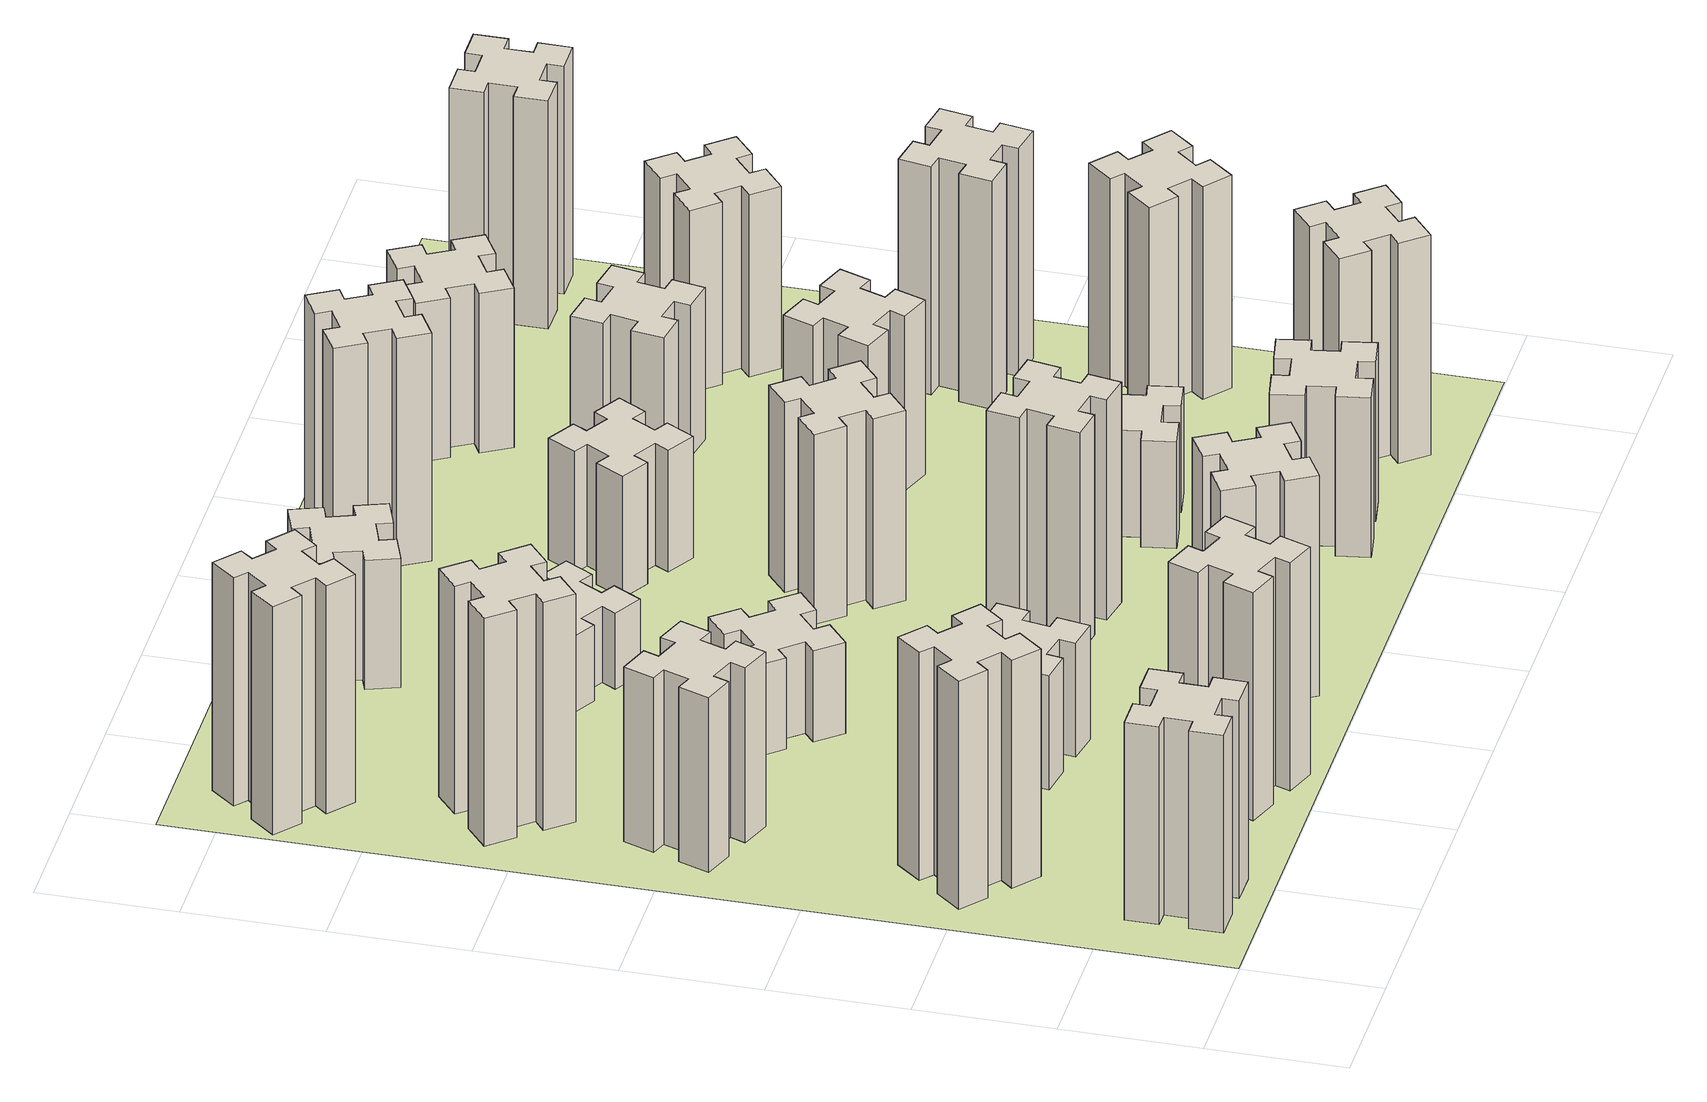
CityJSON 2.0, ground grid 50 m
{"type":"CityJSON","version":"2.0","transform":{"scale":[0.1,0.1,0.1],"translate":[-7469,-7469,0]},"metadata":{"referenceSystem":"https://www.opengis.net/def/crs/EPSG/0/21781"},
"CityObjects":{
"building1":{"type":"Building","attributes":{"class":"1000","function":"1000","usage":"1000","yearOfConstruction":2016,"roofType":"1000","measuredHeight":78,"storeysAboveGround":30,"storeysBelowGround":0},"geometry":[{"type":"Solid","lod":"1","boundaries":[[[[0,1,2,3,4,5,6,7,8,9,10,11,12,13,14,15,16,17,18,19]],[[17,16,20,21]],[[16,15,22,20]],[[15,14,23,22]],[[14,13,24,23]],[[13,12,25,24]],[[12,11,26,25]],[[11,10,27,26]],[[10,9,28,27]],[[9,8,29,28]],[[8,7,30,29]],[[7,6,31,30]],[[6,5,32,31]],[[5,4,33,32]],[[4,3,34,33]],[[3,2,35,34]],[[2,1,36,35]],[[1,0,37,36]],[[0,19,38,37]],[[19,18,39,38]],[[18,17,21,39]],[[24,25,26,27,28,29,30,31,32,33,34,35,36,37,38,39,21,20,22,23]]]]}]},
"building2":{"type":"Building","attributes":{"class":"1000","function":"1000","usage":"1000","yearOfConstruction":2016,"roofType":"1000","measuredHeight":90,"storeysAboveGround":30,"storeysBelowGround":0},"geometry":[{"type":"Solid","lod":"1","boundaries":[[[[40,41,42,43,44,45,46,47,48,49,50,51,52,53,54,55,56,57,58,59]],[[57,56,60,61]],[[56,55,62,60]],[[55,54,63,62]],[[54,53,64,63]],[[53,52,65,64]],[[52,51,66,65]],[[51,50,67,66]],[[50,49,68,67]],[[49,48,69,68]],[[48,47,70,69]],[[47,46,71,70]],[[46,45,72,71]],[[45,44,73,72]],[[44,43,74,73]],[[43,42,75,74]],[[42,41,76,75]],[[41,40,77,76]],[[40,59,78,77]],[[59,58,79,78]],[[58,57,61,79]],[[64,65,66,67,68,69,70,71,72,73,74,75,76,77,78,79,61,60,62,63]]]]}]},
"building3":{"type":"Building","attributes":{"class":"1000","function":"1000","usage":"1000","yearOfConstruction":2016,"roofType":"1000","measuredHeight":69,"storeysAboveGround":30,"storeysBelowGround":0},"geometry":[{"type":"Solid","lod":"1","boundaries":[[[[80,81,82,83,84,85,86,87,88,89,90,91,92,93,94,95,96,97,98,99]],[[97,96,100,101]],[[96,95,102,100]],[[95,94,103,102]],[[94,93,104,103]],[[93,92,105,104]],[[92,91,106,105]],[[91,90,107,106]],[[90,89,108,107]],[[89,88,109,108]],[[88,87,110,109]],[[87,86,111,110]],[[86,85,112,111]],[[85,84,113,112]],[[84,83,114,113]],[[83,82,115,114]],[[82,81,116,115]],[[81,80,117,116]],[[80,99,118,117]],[[99,98,119,118]],[[98,97,101,119]],[[104,105,106,107,108,109,110,111,112,113,114,115,116,117,118,119,101,100,102,103]]]]}]},
"building4":{"type":"Building","attributes":{"class":"1000","function":"1000","usage":"1000","yearOfConstruction":2016,"roofType":"1000","measuredHeight":90,"storeysAboveGround":30,"storeysBelowGround":0},"geometry":[{"type":"Solid","lod":"1","boundaries":[[[[120,121,122,123,124,125,126,127,128,129,130,131,132,133,134,135,136,137,138,139]],[[137,136,140,141]],[[136,135,142,140]],[[135,134,143,142]],[[134,133,144,143]],[[133,132,145,144]],[[132,131,146,145]],[[131,130,147,146]],[[130,129,148,147]],[[129,128,149,148]],[[128,127,150,149]],[[127,126,151,150]],[[126,125,152,151]],[[125,124,153,152]],[[124,123,154,153]],[[123,122,155,154]],[[122,121,156,155]],[[121,120,157,156]],[[120,139,158,157]],[[139,138,159,158]],[[138,137,141,159]],[[144,145,146,147,148,149,150,151,152,153,154,155,156,157,158,159,141,140,142,143]]]]}]},
"building5":{"type":"Building","attributes":{"class":"1000","function":"1000","usage":"1000","yearOfConstruction":2016,"roofType":"1000","measuredHeight":90,"storeysAboveGround":30,"storeysBelowGround":0},"geometry":[{"type":"Solid","lod":"1","boundaries":[[[[160,161,162,163,164,165,166,167,168,169,170,171,172,173,174,175,176,177,178,179]],[[177,176,180,181]],[[176,175,182,180]],[[175,174,183,182]],[[174,173,184,183]],[[173,172,185,184]],[[172,171,186,185]],[[171,170,187,186]],[[170,169,188,187]],[[169,168,189,188]],[[168,167,190,189]],[[167,166,191,190]],[[166,165,192,191]],[[165,164,193,192]],[[164,163,194,193]],[[163,162,195,194]],[[162,161,196,195]],[[161,160,197,196]],[[160,179,198,197]],[[179,178,199,198]],[[178,177,181,199]],[[184,185,186,187,188,189,190,191,192,193,194,195,196,197,198,199,181,180,182,183]]]]}]},
"building6":{"type":"Building","attributes":{"class":"1000","function":"1000","usage":"1000","yearOfConstruction":2016,"roofType":"1000","measuredHeight":90,"storeysAboveGround":30,"storeysBelowGround":0},"geometry":[{"type":"Solid","lod":"1","boundaries":[[[[200,201,202,203,204,205,206,207,208,209,210,211,212,213,214,215,216,217,218,219]],[[217,216,220,221]],[[216,215,222,220]],[[215,214,223,222]],[[214,213,224,223]],[[213,212,225,224]],[[212,211,226,225]],[[211,210,227,226]],[[210,209,228,227]],[[209,208,229,228]],[[208,207,230,229]],[[207,206,231,230]],[[206,205,232,231]],[[205,204,233,232]],[[204,203,234,233]],[[203,202,235,234]],[[202,201,236,235]],[[201,200,237,236]],[[200,219,238,237]],[[219,218,239,238]],[[218,217,221,239]],[[224,225,226,227,228,229,230,231,232,233,234,235,236,237,238,239,221,220,222,223]]]]}]},
"building7":{"type":"Building","attributes":{"class":"1000","function":"1000","usage":"1000","yearOfConstruction":2016,"roofType":"1000","measuredHeight":45,"storeysAboveGround":30,"storeysBelowGround":0},"geometry":[{"type":"Solid","lod":"1","boundaries":[[[[240,241,242,243,244,245,246,247,248,249,250,251,252,253,254,255,256,257,258,259]],[[257,256,260,261]],[[256,255,262,260]],[[255,254,263,262]],[[254,253,264,263]],[[253,252,265,264]],[[252,251,266,265]],[[251,250,267,266]],[[250,249,268,267]],[[249,248,269,268]],[[248,247,270,269]],[[247,246,271,270]],[[246,245,272,271]],[[245,244,273,272]],[[244,243,274,273]],[[243,242,275,274]],[[242,241,276,275]],[[241,240,277,276]],[[240,259,278,277]],[[259,258,279,278]],[[258,257,261,279]],[[264,265,266,267,268,269,270,271,272,273,274,275,276,277,278,279,261,260,262,263]]]]}]},
"building8":{"type":"Building","attributes":{"class":"1000","function":"1000","usage":"1000","yearOfConstruction":2016,"roofType":"1000","measuredHeight":36,"storeysAboveGround":30,"storeysBelowGround":0},"geometry":[{"type":"Solid","lod":"1","boundaries":[[[[280,281,282,283,284,285,286,287,288,289,290,291,292,293,294,295,296,297,298,299]],[[297,296,300,301]],[[296,295,302,300]],[[295,294,303,302]],[[294,293,304,303]],[[293,292,305,304]],[[292,291,306,305]],[[291,290,307,306]],[[290,289,308,307]],[[289,288,309,308]],[[288,287,310,309]],[[287,286,311,310]],[[286,285,312,311]],[[285,284,313,312]],[[284,283,314,313]],[[283,282,315,314]],[[282,281,316,315]],[[281,280,317,316]],[[280,299,318,317]],[[299,298,319,318]],[[298,297,301,319]],[[304,305,306,307,308,309,310,311,312,313,314,315,316,317,318,319,301,300,302,303]]]]}]},
"building9":{"type":"Building","attributes":{"class":"1000","function":"1000","usage":"1000","yearOfConstruction":2016,"roofType":"1000","measuredHeight":87,"storeysAboveGround":30,"storeysBelowGround":0},"geometry":[{"type":"Solid","lod":"1","boundaries":[[[[320,321,322,323,324,325,326,327,328,329,330,331,332,333,334,335,336,337,338,339]],[[337,336,340,341]],[[336,335,342,340]],[[335,334,343,342]],[[334,333,344,343]],[[333,332,345,344]],[[332,331,346,345]],[[331,330,347,346]],[[330,329,348,347]],[[329,328,349,348]],[[328,327,350,349]],[[327,326,351,350]],[[326,325,352,351]],[[325,324,353,352]],[[324,323,354,353]],[[323,322,355,354]],[[322,321,356,355]],[[321,320,357,356]],[[320,339,358,357]],[[339,338,359,358]],[[338,337,341,359]],[[344,345,346,347,348,349,350,351,352,353,354,355,356,357,358,359,341,340,342,343]]]]}]},
"building10":{"type":"Building","attributes":{"class":"1000","function":"1000","usage":"1000","yearOfConstruction":2016,"roofType":"1000","measuredHeight":30,"storeysAboveGround":30,"storeysBelowGround":0},"geometry":[{"type":"Solid","lod":"1","boundaries":[[[[360,361,362,363,364,365,366,367,368,369,370,371,372,373,374,375,376,377,378,379]],[[377,376,380,381]],[[376,375,382,380]],[[375,374,383,382]],[[374,373,384,383]],[[373,372,385,384]],[[372,371,386,385]],[[371,370,387,386]],[[370,369,388,387]],[[369,368,389,388]],[[368,367,390,389]],[[367,366,391,390]],[[366,365,392,391]],[[365,364,393,392]],[[364,363,394,393]],[[363,362,395,394]],[[362,361,396,395]],[[361,360,397,396]],[[360,379,398,397]],[[379,378,399,398]],[[378,377,381,399]],[[384,385,386,387,388,389,390,391,392,393,394,395,396,397,398,399,381,380,382,383]]]]}]},
"building11":{"type":"Building","attributes":{"class":"1000","function":"1000","usage":"1000","yearOfConstruction":2016,"roofType":"1000","measuredHeight":51,"storeysAboveGround":30,"storeysBelowGround":0},"geometry":[{"type":"Solid","lod":"1","boundaries":[[[[400,401,402,403,404,405,406,407,408,409,410,411,412,413,414,415,416,417,418,419]],[[417,416,420,421]],[[416,415,422,420]],[[415,414,423,422]],[[414,413,424,423]],[[413,412,425,424]],[[412,411,426,425]],[[411,410,427,426]],[[410,409,428,427]],[[409,408,429,428]],[[408,407,430,429]],[[407,406,431,430]],[[406,405,432,431]],[[405,404,433,432]],[[404,403,434,433]],[[403,402,435,434]],[[402,401,436,435]],[[401,400,437,436]],[[400,419,438,437]],[[419,418,439,438]],[[418,417,421,439]],[[424,425,426,427,428,429,430,431,432,433,434,435,436,437,438,439,421,420,422,423]]]]}]},
"building12":{"type":"Building","attributes":{"class":"1000","function":"1000","usage":"1000","yearOfConstruction":2016,"roofType":"1000","measuredHeight":87,"storeysAboveGround":30,"storeysBelowGround":0},"geometry":[{"type":"Solid","lod":"1","boundaries":[[[[440,441,442,443,444,445,446,447,448,449,450,451,452,453,454,455,456,457,458,459]],[[457,456,460,461]],[[456,455,462,460]],[[455,454,463,462]],[[454,453,464,463]],[[453,452,465,464]],[[452,451,466,465]],[[451,450,467,466]],[[450,449,468,467]],[[449,448,469,468]],[[448,447,470,469]],[[447,446,471,470]],[[446,445,472,471]],[[445,444,473,472]],[[444,443,474,473]],[[443,442,475,474]],[[442,441,476,475]],[[441,440,477,476]],[[440,459,478,477]],[[459,458,479,478]],[[458,457,461,479]],[[464,465,466,467,468,469,470,471,472,473,474,475,476,477,478,479,461,460,462,463]]]]}]},
"building13":{"type":"Building","attributes":{"class":"1000","function":"1000","usage":"1000","yearOfConstruction":2016,"roofType":"1000","measuredHeight":75,"storeysAboveGround":30,"storeysBelowGround":0},"geometry":[{"type":"Solid","lod":"1","boundaries":[[[[480,481,482,483,484,485,486,487,488,489,490,491,492,493,494,495,496,497,498,499]],[[497,496,500,501]],[[496,495,502,500]],[[495,494,503,502]],[[494,493,504,503]],[[493,492,505,504]],[[492,491,506,505]],[[491,490,507,506]],[[490,489,508,507]],[[489,488,509,508]],[[488,487,510,509]],[[487,486,511,510]],[[486,485,512,511]],[[485,484,513,512]],[[484,483,514,513]],[[483,482,515,514]],[[482,481,516,515]],[[481,480,517,516]],[[480,499,518,517]],[[499,498,519,518]],[[498,497,501,519]],[[504,505,506,507,508,509,510,511,512,513,514,515,516,517,518,519,501,500,502,503]]]]}]},
"building14":{"type":"Building","attributes":{"class":"1000","function":"1000","usage":"1000","yearOfConstruction":2016,"roofType":"1000","measuredHeight":48,"storeysAboveGround":30,"storeysBelowGround":0},"geometry":[{"type":"Solid","lod":"1","boundaries":[[[[520,521,522,523,524,525,526,527,528,529,530,531,532,533,534,535,536,537,538,539]],[[537,536,540,541]],[[536,535,542,540]],[[535,534,543,542]],[[534,533,544,543]],[[533,532,545,544]],[[532,531,546,545]],[[531,530,547,546]],[[530,529,548,547]],[[529,528,549,548]],[[528,527,550,549]],[[527,526,551,550]],[[526,525,552,551]],[[525,524,553,552]],[[524,523,554,553]],[[523,522,555,554]],[[522,521,556,555]],[[521,520,557,556]],[[520,539,558,557]],[[539,538,559,558]],[[538,537,541,559]],[[544,545,546,547,548,549,550,551,552,553,554,555,556,557,558,559,541,540,542,543]]]]}]},
"building15":{"type":"Building","attributes":{"class":"1000","function":"1000","usage":"1000","yearOfConstruction":2016,"roofType":"1000","measuredHeight":63,"storeysAboveGround":30,"storeysBelowGround":0},"geometry":[{"type":"Solid","lod":"1","boundaries":[[[[560,561,562,563,564,565,566,567,568,569,570,571,572,573,574,575,576,577,578,579]],[[577,576,580,581]],[[576,575,582,580]],[[575,574,583,582]],[[574,573,584,583]],[[573,572,585,584]],[[572,571,586,585]],[[571,570,587,586]],[[570,569,588,587]],[[569,568,589,588]],[[568,567,590,589]],[[567,566,591,590]],[[566,565,592,591]],[[565,564,593,592]],[[564,563,594,593]],[[563,562,595,594]],[[562,561,596,595]],[[561,560,597,596]],[[560,579,598,597]],[[579,578,599,598]],[[578,577,581,599]],[[584,585,586,587,588,589,590,591,592,593,594,595,596,597,598,599,581,580,582,583]]]]}]},
"building16":{"type":"Building","attributes":{"class":"1000","function":"1000","usage":"1000","yearOfConstruction":2016,"roofType":"1000","measuredHeight":90,"storeysAboveGround":30,"storeysBelowGround":0},"geometry":[{"type":"Solid","lod":"1","boundaries":[[[[600,601,602,603,604,605,606,607,608,609,610,611,612,613,614,615,616,617,618,619]],[[617,616,620,621]],[[616,615,622,620]],[[615,614,623,622]],[[614,613,624,623]],[[613,612,625,624]],[[612,611,626,625]],[[611,610,627,626]],[[610,609,628,627]],[[609,608,629,628]],[[608,607,630,629]],[[607,606,631,630]],[[606,605,632,631]],[[605,604,633,632]],[[604,603,634,633]],[[603,602,635,634]],[[602,601,636,635]],[[601,600,637,636]],[[600,619,638,637]],[[619,618,639,638]],[[618,617,621,639]],[[624,625,626,627,628,629,630,631,632,633,634,635,636,637,638,639,621,620,622,623]]]]}]},
"building17":{"type":"Building","attributes":{"class":"1000","function":"1000","usage":"1000","yearOfConstruction":2016,"roofType":"1000","measuredHeight":42,"storeysAboveGround":30,"storeysBelowGround":0},"geometry":[{"type":"Solid","lod":"1","boundaries":[[[[640,641,642,643,644,645,646,647,648,649,650,651,652,653,654,655,656,657,658,659]],[[657,656,660,661]],[[656,655,662,660]],[[655,654,663,662]],[[654,653,664,663]],[[653,652,665,664]],[[652,651,666,665]],[[651,650,667,666]],[[650,649,668,667]],[[649,648,669,668]],[[648,647,670,669]],[[647,646,671,670]],[[646,645,672,671]],[[645,644,673,672]],[[644,643,674,673]],[[643,642,675,674]],[[642,641,676,675]],[[641,640,677,676]],[[640,659,678,677]],[[659,658,679,678]],[[658,657,661,679]],[[664,665,666,667,668,669,670,671,672,673,674,675,676,677,678,679,661,660,662,663]]]]}]},
"building18":{"type":"Building","attributes":{"class":"1000","function":"1000","usage":"1000","yearOfConstruction":2016,"roofType":"1000","measuredHeight":69,"storeysAboveGround":30,"storeysBelowGround":0},"geometry":[{"type":"Solid","lod":"1","boundaries":[[[[680,681,682,683,684,685,686,687,688,689,690,691,692,693,694,695,696,697,698,699]],[[697,696,700,701]],[[696,695,702,700]],[[695,694,703,702]],[[694,693,704,703]],[[693,692,705,704]],[[692,691,706,705]],[[691,690,707,706]],[[690,689,708,707]],[[689,688,709,708]],[[688,687,710,709]],[[687,686,711,710]],[[686,685,712,711]],[[685,684,713,712]],[[684,683,714,713]],[[683,682,715,714]],[[682,681,716,715]],[[681,680,717,716]],[[680,699,718,717]],[[699,698,719,718]],[[698,697,701,719]],[[704,705,706,707,708,709,710,711,712,713,714,715,716,717,718,719,701,700,702,703]]]]}]},
"building19":{"type":"Building","attributes":{"class":"1000","function":"1000","usage":"1000","yearOfConstruction":2016,"roofType":"1000","measuredHeight":87,"storeysAboveGround":30,"storeysBelowGround":0},"geometry":[{"type":"Solid","lod":"1","boundaries":[[[[720,721,722,723,724,725,726,727,728,729,730,731,732,733,734,735,736,737,738,739]],[[737,736,740,741]],[[736,735,742,740]],[[735,734,743,742]],[[734,733,744,743]],[[733,732,745,744]],[[732,731,746,745]],[[731,730,747,746]],[[730,729,748,747]],[[729,728,749,748]],[[728,727,750,749]],[[727,726,751,750]],[[726,725,752,751]],[[725,724,753,752]],[[724,723,754,753]],[[723,722,755,754]],[[722,721,756,755]],[[721,720,757,756]],[[720,739,758,757]],[[739,738,759,758]],[[738,737,741,759]],[[744,745,746,747,748,749,750,751,752,753,754,755,756,757,758,759,741,740,742,743]]]]}]},
"building20":{"type":"Building","attributes":{"class":"1000","function":"1000","usage":"1000","yearOfConstruction":2016,"roofType":"1000","measuredHeight":60,"storeysAboveGround":30,"storeysBelowGround":0},"geometry":[{"type":"Solid","lod":"1","boundaries":[[[[760,761,762,763,764,765,766,767,768,769,770,771,772,773,774,775,776,777,778,779]],[[777,776,780,781]],[[776,775,782,780]],[[775,774,783,782]],[[774,773,784,783]],[[773,772,785,784]],[[772,771,786,785]],[[771,770,787,786]],[[770,769,788,787]],[[769,768,789,788]],[[768,767,790,789]],[[767,766,791,790]],[[766,765,792,791]],[[765,764,793,792]],[[764,763,794,793]],[[763,762,795,794]],[[762,761,796,795]],[[761,760,797,796]],[[760,779,798,797]],[[779,778,799,798]],[[778,777,781,799]],[[784,785,786,787,788,789,790,791,792,793,794,795,796,797,798,799,781,780,782,783]]]]}]},
"building21":{"type":"Building","attributes":{"class":"1000","function":"1000","usage":"1000","yearOfConstruction":2016,"roofType":"1000","measuredHeight":63,"storeysAboveGround":30,"storeysBelowGround":0},"geometry":[{"type":"Solid","lod":"1","boundaries":[[[[800,801,802,803,804,805,806,807,808,809,810,811,812,813,814,815,816,817,818,819]],[[817,816,820,821]],[[816,815,822,820]],[[815,814,823,822]],[[814,813,824,823]],[[813,812,825,824]],[[812,811,826,825]],[[811,810,827,826]],[[810,809,828,827]],[[809,808,829,828]],[[808,807,830,829]],[[807,806,831,830]],[[806,805,832,831]],[[805,804,833,832]],[[804,803,834,833]],[[803,802,835,834]],[[802,801,836,835]],[[801,800,837,836]],[[800,819,838,837]],[[819,818,839,838]],[[818,817,821,839]],[[824,825,826,827,828,829,830,831,832,833,834,835,836,837,838,839,821,820,822,823]]]]}]},
"building22":{"type":"Building","attributes":{"class":"1000","function":"1000","usage":"1000","yearOfConstruction":2016,"roofType":"1000","measuredHeight":84,"storeysAboveGround":30,"storeysBelowGround":0},"geometry":[{"type":"Solid","lod":"1","boundaries":[[[[840,841,842,843,844,845,846,847,848,849,850,851,852,853,854,855,856,857,858,859]],[[857,856,860,861]],[[856,855,862,860]],[[855,854,863,862]],[[854,853,864,863]],[[853,852,865,864]],[[852,851,866,865]],[[851,850,867,866]],[[850,849,868,867]],[[849,848,869,868]],[[848,847,870,869]],[[847,846,871,870]],[[846,845,872,871]],[[845,844,873,872]],[[844,843,874,873]],[[843,842,875,874]],[[842,841,876,875]],[[841,840,877,876]],[[840,859,878,877]],[[859,858,879,878]],[[858,857,861,879]],[[864,865,866,867,868,869,870,871,872,873,874,875,876,877,878,879,861,860,862,863]]]]}]},
"building23":{"type":"Building","attributes":{"class":"1000","function":"1000","usage":"1000","yearOfConstruction":2016,"roofType":"1000","measuredHeight":90,"storeysAboveGround":30,"storeysBelowGround":0},"geometry":[{"type":"Solid","lod":"1","boundaries":[[[[880,881,882,883,884,885,886,887,888,889,890,891,892,893,894,895,896,897,898,899]],[[897,896,900,901]],[[896,895,902,900]],[[895,894,903,902]],[[894,893,904,903]],[[893,892,905,904]],[[892,891,906,905]],[[891,890,907,906]],[[890,889,908,907]],[[889,888,909,908]],[[888,887,910,909]],[[887,886,911,910]],[[886,885,912,911]],[[885,884,913,912]],[[884,883,914,913]],[[883,882,915,914]],[[882,881,916,915]],[[881,880,917,916]],[[880,899,918,917]],[[899,898,919,918]],[[898,897,901,919]],[[904,905,906,907,908,909,910,911,912,913,914,915,916,917,918,919,901,900,902,903]]]]}]},
"building24":{"type":"Building","attributes":{"class":"1000","function":"1000","usage":"1000","yearOfConstruction":2016,"roofType":"1000","measuredHeight":72,"storeysAboveGround":30,"storeysBelowGround":0},"geometry":[{"type":"Solid","lod":"1","boundaries":[[[[920,921,922,923,924,925,926,927,928,929,930,931,932,933,934,935,936,937,938,939]],[[937,936,940,941]],[[936,935,942,940]],[[935,934,943,942]],[[934,933,944,943]],[[933,932,945,944]],[[932,931,946,945]],[[931,930,947,946]],[[930,929,948,947]],[[929,928,949,948]],[[928,927,950,949]],[[927,926,951,950]],[[926,925,952,951]],[[925,924,953,952]],[[924,923,954,953]],[[923,922,955,954]],[[922,921,956,955]],[[921,920,957,956]],[[920,939,958,957]],[[939,938,959,958]],[[938,937,941,959]],[[944,945,946,947,948,949,950,951,952,953,954,955,956,957,958,959,941,940,942,943]]]]}]},
"building25":{"type":"Building","attributes":{"class":"1000","function":"1000","usage":"1000","yearOfConstruction":2016,"roofType":"1000","measuredHeight":90,"storeysAboveGround":30,"storeysBelowGround":0},"geometry":[{"type":"Solid","lod":"1","boundaries":[[[[960,961,962,963,964,965,966,967,968,969,970,971,972,973,974,975,976,977,978,979]],[[977,976,980,981]],[[976,975,982,980]],[[975,974,983,982]],[[974,973,984,983]],[[973,972,985,984]],[[972,971,986,985]],[[971,970,987,986]],[[970,969,988,987]],[[969,968,989,988]],[[968,967,990,989]],[[967,966,991,990]],[[966,965,992,991]],[[965,964,993,992]],[[964,963,994,993]],[[963,962,995,994]],[[962,961,996,995]],[[961,960,997,996]],[[960,979,998,997]],[[979,978,999,998]],[[978,977,981,999]],[[984,985,986,987,988,989,990,991,992,993,994,995,996,997,998,999,981,980,982,983]]]]}]},
"landuse1":{"type":"LandUse","attributes":{"name":"plot1","function":"1010"},"geometry":[{"type":"MultiSurface","lod":"1","boundaries":[[[1000,1001,1002,1003]]]}]}
},
"vertices":[
[265,325,0],[265,225,0],[205,225,0],[205,105,0],[325,105,0],[325,165,0],[425,165,0],[425,105,0],[545,105,0],[545,225,0],[485,225,0],[485,325,0],[545,325,0],[545,445,0],[425,445,0],[425,385,0],[325,385,0],[325,445,0],[205,445,0],[205,325,0],[325,385,780],[325,445,780],[425,385,780],[425,445,780],[545,445,780],[545,325,780],[485,325,780],[485,225,780],[545,225,780],[545,105,780],[425,105,780],[425,165,780],[325,165,780],[325,105,780],[205,105,780],[205,225,780],[265,225,780],[265,325,780],[205,325,780],[205,445,780],
[484,1067,0],[408,1132,0],[446,1178,0],[354,1255,0],[277,1163,0],[323,1124,0],[259,1048,0],[213,1086,0],[136,994,0],[228,917,0],[266,963,0],[343,899,0],[304,853,0],[396,776,0],[473,868,0],[427,906,0],[492,983,0],[538,944,0],[615,1036,0],[523,1113,0],[492,983,900],[538,944,900],[427,906,900],[473,868,900],[396,776,900],[304,853,900],[343,899,900],[266,963,900],[228,917,900],[136,994,900],[213,1086,900],[259,1048,900],[323,1124,900],[277,1163,900],[354,1255,900],[446,1178,900],[408,1132,900],[484,1067,900],[523,1113,900],[615,1036,900],
[291,1869,0],[385,1835,0],[364,1779,0],[477,1737,0],[518,1850,0],[462,1871,0],[496,1965,0],[552,1944,0],[593,2057,0],[480,2098,0],[460,2042,0],[366,2076,0],[387,2132,0],[274,2173,0],[233,2060,0],[289,2040,0],[255,1946,0],[199,1967,0],[157,1854,0],[270,1813,0],[255,1946,690],[199,1967,690],[289,2040,690],[233,2060,690],[274,2173,690],[387,2132,690],[366,2076,690],[460,2042,690],[480,2098,690],[593,2057,690],[552,1944,690],[496,1965,690],[462,1871,690],[518,1850,690],[477,1737,690],[364,1779,690],[385,1835,690],[291,1869,690],[270,1813,690],[157,1854,690],
[492,2628,0],[427,2704,0],[473,2743,0],[396,2835,0],[304,2758,0],[343,2712,0],[266,2647,0],[228,2693,0],[136,2616,0],[213,2524,0],[259,2563,0],[323,2486,0],[277,2448,0],[354,2356,0],[446,2433,0],[408,2479,0],[484,2543,0],[523,2497,0],[615,2574,0],[538,2666,0],[484,2543,900],[523,2497,900],[408,2479,900],[446,2433,900],[354,2356,900],[277,2448,900],[323,2486,900],[259,2563,900],[213,2524,900],[136,2616,900],[228,2693,900],[266,2647,900],[343,2712,900],[304,2758,900],[396,2835,900],[473,2743,900],[427,2704,900],[492,2628,900],[538,2666,900],[615,2574,900],
[1029,360,0],[995,266,0],[939,287,0],[897,174,0],[1010,133,0],[1031,189,0],[1125,155,0],[1104,99,0],[1217,57,0],[1258,170,0],[1202,191,0],[1236,285,0],[1292,264,0],[1333,377,0],[1220,418,0],[1200,362,0],[1106,396,0],[1127,452,0],[1014,493,0],[973,380,0],[1106,396,900],[1127,452,900],[1200,362,900],[1220,418,900],[1333,377,900],[1292,264,900],[1236,285,900],[1202,191,900],[1258,170,900],[1217,57,900],[1104,99,900],[1125,155,900],[1031,189,900],[1010,133,900],[897,174,900],[939,287,900],[995,266,900],[1029,360,900],[973,380,900],[1014,493,900],
[384,3387,0],[308,3452,0],[346,3498,0],[254,3575,0],[177,3483,0],[223,3444,0],[159,3368,0],[113,3406,0],[36,3314,0],[128,3237,0],[166,3283,0],[243,3219,0],[204,3173,0],[296,3096,0],[373,3188,0],[327,3226,0],[392,3303,0],[438,3264,0],[515,3356,0],[423,3433,0],[392,3303,900],[438,3264,900],[327,3226,900],[373,3188,900],[296,3096,900],[204,3173,900],[243,3219,900],[166,3283,900],[128,3237,900],[36,3314,900],[113,3406,900],[159,3368,900],[223,3444,900],[177,3483,900],[254,3575,900],[346,3498,900],[308,3452,900],[384,3387,900],[423,3433,900],[515,3356,900],
[1047,916,0],[1145,898,0],[1135,839,0],[1253,818,0],[1274,937,0],[1215,947,0],[1232,1045,0],[1291,1035,0],[1312,1153,0],[1194,1174,0],[1184,1115,0],[1085,1132,0],[1096,1191,0],[977,1212,0],[957,1094,0],[1016,1084,0],[998,985,0],[939,996,0],[918,877,0],[1037,857,0],[998,985,450],[939,996,450],[1016,1084,450],[957,1094,450],[977,1212,450],[1096,1191,450],[1085,1132,450],[1184,1115,450],[1194,1174,450],[1312,1153,450],[1291,1035,450],[1232,1045,450],[1215,947,450],[1274,937,450],[1253,818,450],[1135,839,450],[1145,898,450],[1047,916,450],[1037,857,450],[918,877,450],
[1083,1972,0],[1006,1907,0],[968,1953,0],[876,1876,0],[953,1784,0],[999,1823,0],[1063,1746,0],[1017,1708,0],[1094,1616,0],[1186,1693,0],[1148,1739,0],[1224,1803,0],[1263,1757,0],[1355,1834,0],[1278,1926,0],[1232,1888,0],[1167,1964,0],[1213,2003,0],[1136,2095,0],[1044,2018,0],[1167,1964,360],[1213,2003,360],[1232,1888,360],[1278,1926,360],[1355,1834,360],[1263,1757,360],[1224,1803,360],[1148,1739,360],[1186,1693,360],[1094,1616,360],[1017,1708,360],[1063,1746,360],[999,1823,360],[953,1784,360],[876,1876,360],[968,1953,360],[1006,1907,360],[1083,1972,360],[1044,2018,360],[1136,2095,360],
[1744,496,0],[1657,446,0],[1627,498,0],[1523,438,0],[1583,334,0],[1635,364,0],[1685,277,0],[1633,247,0],[1693,143,0],[1797,203,0],[1767,255,0],[1854,305,0],[1884,253,0],[1988,313,0],[1928,417,0],[1876,387,0],[1826,474,0],[1878,504,0],[1818,608,0],[1714,548,0],[1826,474,870],[1878,504,870],[1876,387,870],[1928,417,870],[1988,313,870],[1884,253,870],[1854,305,870],[1767,255,870],[1797,203,870],[1693,143,870],[1633,247,870],[1685,277,870],[1635,364,870],[1583,334,870],[1523,438,870],[1627,498,870],[1657,446,870],[1744,496,870],[1714,548,870],[1818,608,870],
[1314,2666,0],[1227,2716,0],[1257,2768,0],[1153,2828,0],[1093,2724,0],[1145,2694,0],[1095,2607,0],[1043,2637,0],[983,2533,0],[1087,2473,0],[1117,2525,0],[1204,2475,0],[1174,2423,0],[1278,2363,0],[1338,2467,0],[1286,2497,0],[1336,2584,0],[1388,2554,0],[1448,2658,0],[1344,2718,0],[1336,2584,300],[1388,2554,300],[1286,2497,300],[1338,2467,300],[1278,2363,300],[1174,2423,300],[1204,2475,300],[1117,2525,300],[1087,2473,300],[983,2533,300],[1043,2637,300],[1095,2607,300],[1145,2694,300],[1093,2724,300],[1153,2828,300],[1257,2768,300],[1227,2716,300],[1314,2666,300],[1344,2718,300],[1448,2658,300],
[1125,3456,0],[1031,3422,0],[1010,3478,0],[897,3437,0],[939,3324,0],[995,3345,0],[1029,3251,0],[973,3230,0],[1014,3117,0],[1127,3159,0],[1106,3215,0],[1200,3249,0],[1220,3193,0],[1333,3234,0],[1292,3347,0],[1236,3326,0],[1202,3420,0],[1258,3440,0],[1217,3553,0],[1104,3512,0],[1202,3420,510],[1258,3440,510],[1236,3326,510],[1292,3347,510],[1333,3234,510],[1220,3193,510],[1200,3249,510],[1106,3215,510],[1127,3159,510],[1014,3117,510],[973,3230,510],[1029,3251,510],[995,3345,510],[939,3324,510],[897,3437,510],[1010,3478,510],[1031,3422,510],[1125,3456,510],[1104,3512,510],[1217,3553,510],
[2055,1047,0],[2072,1145,0],[2131,1135,0],[2152,1253,0],[2034,1274,0],[2024,1215,0],[1925,1232,0],[1936,1291,0],[1817,1312,0],[1797,1194,0],[1856,1184,0],[1838,1085,0],[1779,1096,0],[1758,977,0],[1877,957,0],[1887,1016,0],[1985,998,0],[1975,939,0],[2093,918,0],[2114,1037,0],[1985,998,870],[1975,939,870],[1887,1016,870],[1877,957,870],[1758,977,870],[1779,1096,870],[1838,1085,870],[1856,1184,870],[1797,1194,870],[1817,1312,870],[1936,1291,870],[1925,1232,870],[2024,1215,870],[2034,1274,870],[2152,1253,870],[2131,1135,870],[2072,1145,870],[2055,1047,870],[2114,1037,870],[2093,918,870],
[2072,1888,0],[2007,1964,0],[2053,2003,0],[1976,2095,0],[1884,2018,0],[1923,1972,0],[1846,1907,0],[1808,1953,0],[1716,1876,0],[1793,1784,0],[1839,1823,0],[1903,1746,0],[1857,1708,0],[1934,1616,0],[2026,1693,0],[1988,1739,0],[2064,1803,0],[2103,1757,0],[2195,1834,0],[2118,1926,0],[2064,1803,750],[2103,1757,750],[1988,1739,750],[2026,1693,750],[1934,1616,750],[1857,1708,750],[1903,1746,750],[1839,1823,750],[1793,1784,750],[1716,1876,750],[1808,1953,750],[1846,1907,750],[1923,1972,750],[1884,2018,750],[1976,2095,750],[2053,2003,750],[2007,1964,750],[2072,1888,750],[2118,1926,750],[2195,1834,750],
[2026,2497,0],[2076,2584,0],[2128,2554,0],[2188,2658,0],[2084,2718,0],[2054,2666,0],[1967,2716,0],[1997,2768,0],[1893,2828,0],[1833,2724,0],[1885,2694,0],[1835,2607,0],[1783,2637,0],[1723,2533,0],[1827,2473,0],[1857,2525,0],[1944,2475,0],[1914,2423,0],[2018,2363,0],[2078,2467,0],[1944,2475,480],[1914,2423,480],[1857,2525,480],[1827,2473,480],[1723,2533,480],[1783,2637,480],[1835,2607,480],[1885,2694,480],[1833,2724,480],[1893,2828,480],[1997,2768,480],[1967,2716,480],[2054,2666,480],[2084,2718,480],[2188,2658,480],[2128,2554,480],[2076,2584,480],[2026,2497,480],[2078,2467,480],[2018,2363,480],
[2665,258,0],[2764,276,0],[2774,217,0],[2892,237,0],[2871,356,0],[2812,345,0],[2795,444,0],[2854,454,0],[2833,572,0],[2715,551,0],[2725,492,0],[2627,475,0],[2617,534,0],[2498,513,0],[2519,395,0],[2578,405,0],[2596,307,0],[2537,297,0],[2557,178,0],[2676,199,0],[2596,307,630],[2537,297,630],[2578,405,630],[2519,395,630],[2498,513,630],[2617,534,630],[2627,475,630],[2725,492,630],[2715,551,630],[2833,572,630],[2854,454,630],[2795,444,630],[2812,345,630],[2871,356,630],[2892,237,630],[2774,217,630],[2764,276,630],[2665,258,630],[2676,199,630],[2557,178,630],
[1844,3556,0],[1757,3506,0],[1727,3558,0],[1623,3498,0],[1683,3394,0],[1735,3424,0],[1785,3337,0],[1733,3307,0],[1793,3203,0],[1897,3263,0],[1867,3315,0],[1954,3365,0],[1984,3313,0],[2088,3373,0],[2028,3477,0],[1976,3447,0],[1926,3534,0],[1978,3564,0],[1918,3668,0],[1814,3608,0],[1926,3534,900],[1978,3564,900],[1976,3447,900],[2028,3477,900],[2088,3373,900],[1984,3313,900],[1954,3365,900],[1867,3315,900],[1897,3263,900],[1793,3203,900],[1733,3307,900],[1785,3337,900],[1735,3424,900],[1683,3394,900],[1623,3498,900],[1727,3558,900],[1757,3506,900],[1844,3556,900],[1814,3608,900],[1918,3668,900],
[2625,1132,0],[2527,1115,0],[2517,1174,0],[2398,1153,0],[2419,1035,0],[2478,1045,0],[2496,947,0],[2437,937,0],[2457,818,0],[2576,839,0],[2565,898,0],[2664,916,0],[2674,857,0],[2792,877,0],[2771,996,0],[2712,985,0],[2695,1084,0],[2754,1094,0],[2733,1212,0],[2615,1191,0],[2695,1084,420],[2754,1094,420],[2712,985,420],[2771,996,420],[2792,877,420],[2674,857,420],[2664,916,420],[2565,898,420],[2576,839,420],[2457,818,420],[2437,937,420],[2496,947,420],[2478,1045,420],[2419,1035,420],[2398,1153,420],[2517,1174,420],[2527,1115,420],[2625,1132,420],[2615,1191,420],[2733,1212,420],
[2682,1871,0],[2716,1965,0],[2772,1944,0],[2813,2057,0],[2700,2098,0],[2680,2042,0],[2586,2076,0],[2607,2132,0],[2494,2173,0],[2453,2060,0],[2509,2040,0],[2475,1946,0],[2419,1967,0],[2377,1854,0],[2490,1813,0],[2511,1869,0],[2605,1835,0],[2584,1779,0],[2697,1737,0],[2738,1850,0],[2605,1835,690],[2584,1779,690],[2511,1869,690],[2490,1813,690],[2377,1854,690],[2419,1967,690],[2475,1946,690],[2509,2040,690],[2453,2060,690],[2494,2173,690],[2607,2132,690],[2586,2076,690],[2680,2042,690],[2700,2098,690],[2813,2057,690],[2772,1944,690],[2716,1965,690],[2682,1871,690],[2738,1850,690],[2697,1737,690],
[3268,259,0],[3344,323,0],[3383,277,0],[3475,354,0],[3398,446,0],[3352,408,0],[3287,484,0],[3333,523,0],[3256,615,0],[3164,538,0],[3203,492,0],[3126,427,0],[3088,473,0],[2996,396,0],[3073,304,0],[3119,343,0],[3183,266,0],[3137,228,0],[3214,136,0],[3306,213,0],[3183,266,870],[3137,228,870],[3119,343,870],[3073,304,870],[2996,396,870],[3088,473,870],[3126,427,870],[3203,492,870],[3164,538,870],[3256,615,870],[3333,523,870],[3287,484,870],[3352,408,870],[3398,446,870],[3475,354,870],[3383,277,870],[3344,323,870],[3268,259,870],[3306,213,870],[3214,136,870],
[2664,2795,0],[2565,2812,0],[2576,2871,0],[2457,2892,0],[2437,2774,0],[2496,2764,0],[2478,2665,0],[2419,2676,0],[2398,2557,0],[2517,2537,0],[2527,2596,0],[2625,2578,0],[2615,2519,0],[2733,2498,0],[2754,2617,0],[2695,2627,0],[2712,2725,0],[2771,2715,0],[2792,2833,0],[2674,2854,0],[2712,2725,600],[2771,2715,600],[2695,2627,600],[2754,2617,600],[2733,2498,600],[2615,2519,600],[2625,2578,600],[2527,2596,600],[2517,2537,600],[2398,2557,600],[2419,2676,600],[2478,2665,600],[2496,2764,600],[2437,2774,600],[2457,2892,600],[2576,2871,600],[2565,2812,600],[2664,2795,600],[2674,2854,600],[2792,2833,600],
[2716,3347,0],[2666,3434,0],[2718,3464,0],[2658,3568,0],[2554,3508,0],[2584,3456,0],[2497,3406,0],[2467,3458,0],[2363,3398,0],[2423,3294,0],[2475,3324,0],[2525,3237,0],[2473,3207,0],[2533,3103,0],[2637,3163,0],[2607,3215,0],[2694,3265,0],[2724,3213,0],[2828,3273,0],[2768,3377,0],[2694,3265,630],[2724,3213,630],[2607,3215,630],[2637,3163,630],[2533,3103,630],[2473,3207,630],[2525,3237,630],[2475,3324,630],[2423,3294,630],[2363,3398,630],[2467,3458,630],[2497,3406,630],[2584,3456,630],[2554,3508,630],[2658,3568,630],[2718,3464,630],[2666,3434,630],[2716,3347,630],[2768,3377,630],[2828,3273,630],
[3487,1006,0],[3552,1083,0],[3598,1044,0],[3675,1136,0],[3583,1213,0],[3544,1167,0],[3468,1232,0],[3506,1278,0],[3414,1355,0],[3337,1263,0],[3383,1224,0],[3319,1148,0],[3273,1186,0],[3196,1094,0],[3288,1017,0],[3326,1063,0],[3403,999,0],[3364,953,0],[3456,876,0],[3533,968,0],[3403,999,840],[3364,953,840],[3326,1063,840],[3288,1017,840],[3196,1094,840],[3273,1186,840],[3319,1148,840],[3383,1224,840],[3337,1263,840],[3414,1355,840],[3506,1278,840],[3468,1232,840],[3544,1167,840],[3583,1213,840],[3675,1136,840],[3598,1044,840],[3552,1083,840],[3487,1006,840],[3533,968,840],[3456,876,840],
[3267,1656,0],[3365,1638,0],[3355,1579,0],[3473,1558,0],[3494,1677,0],[3435,1687,0],[3452,1785,0],[3511,1775,0],[3532,1893,0],[3414,1914,0],[3404,1855,0],[3305,1872,0],[3316,1931,0],[3197,1952,0],[3177,1834,0],[3236,1824,0],[3218,1725,0],[3159,1736,0],[3138,1617,0],[3257,1597,0],[3218,1725,900],[3159,1736,900],[3236,1824,900],[3177,1834,900],[3197,1952,900],[3316,1931,900],[3305,1872,900],[3404,1855,900],[3414,1914,900],[3532,1893,900],[3511,1775,900],[3452,1785,900],[3435,1687,900],[3494,1677,900],[3473,1558,900],[3355,1579,900],[3365,1638,900],[3267,1656,900],[3257,1597,900],[3138,1617,900],
[3119,2563,0],[3183,2486,0],[3137,2448,0],[3214,2356,0],[3306,2433,0],[3268,2479,0],[3344,2543,0],[3383,2497,0],[3475,2574,0],[3398,2666,0],[3352,2628,0],[3287,2704,0],[3333,2743,0],[3256,2835,0],[3164,2758,0],[3203,2712,0],[3126,2647,0],[3088,2693,0],[2996,2616,0],[3073,2524,0],[3126,2647,720],[3088,2693,720],[3203,2712,720],[3164,2758,720],[3256,2835,720],[3333,2743,720],[3287,2704,720],[3352,2628,720],[3398,2666,720],[3475,2574,720],[3383,2497,720],[3344,2543,720],[3268,2479,720],[3306,2433,720],[3214,2356,720],[3137,2448,720],[3183,2486,720],[3119,2563,720],[3073,2524,720],[2996,2616,720],
[3385,3225,0],[3485,3225,0],[3485,3165,0],[3605,3165,0],[3605,3285,0],[3545,3285,0],[3545,3385,0],[3605,3385,0],[3605,3505,0],[3485,3505,0],[3485,3445,0],[3385,3445,0],[3385,3505,0],[3265,3505,0],[3265,3385,0],[3325,3385,0],[3325,3285,0],[3265,3285,0],[3265,3165,0],[3385,3165,0],[3325,3285,900],[3265,3285,900],[3325,3385,900],[3265,3385,900],[3265,3505,900],[3385,3505,900],[3385,3445,900],[3485,3445,900],[3485,3505,900],[3605,3505,900],[3605,3385,900],[3545,3385,900],[3545,3285,900],[3605,3285,900],[3605,3165,900],[3485,3165,900],[3485,3225,900],[3385,3225,900],[3385,3165,900],[3265,3165,900],
[5,3705,0],[3705,3705,0],[3705,5,0],[5,5,0]
]}
